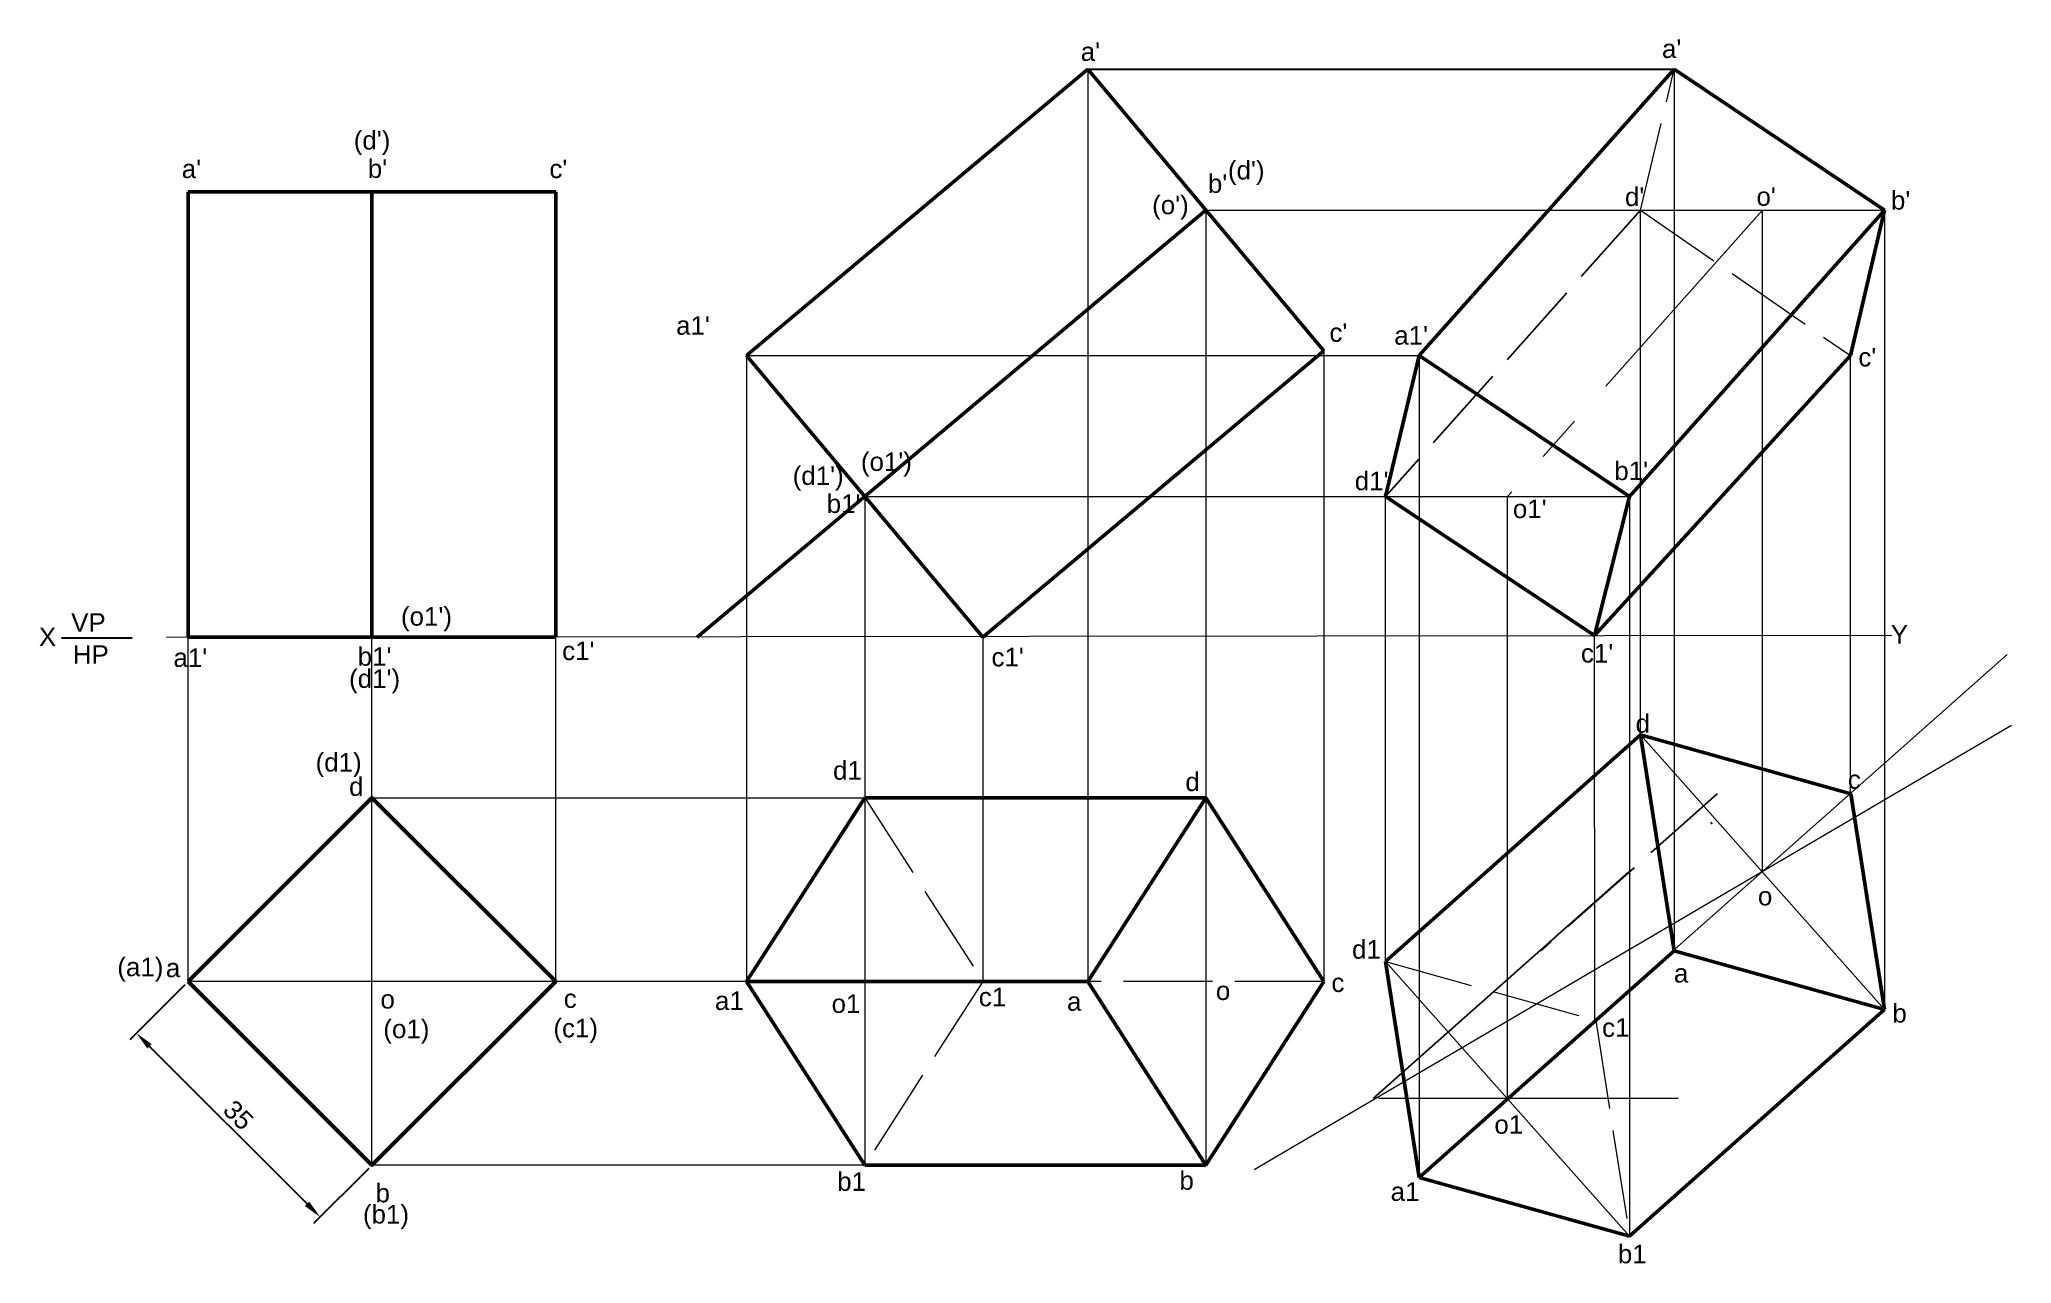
# Paper-space layout 'Layout2' of a CAD drawing. Header units: millimetres. Extents: x 8 to 273, y 7 to 172.
import ezdxf

# ---------------------------------------------------------------- set-up
doc = ezdxf.new("R2010")
doc.units = ezdxf.units.MM
doc.linetypes.add('ACAD_ISO02W100', pattern=[15, 12, -3])
doc.linetypes.add('CENTER', pattern=[50.8, 31.75, -6.35, 6.35, -6.35])
doc.styles.get("Standard").update_dxf_attribs({"font": 'arial.ttf'})
doc.dimstyles.new('ISO-25', dxfattribs={"dimtxt": 2.5, "dimasz": 2.5, "dimexe": 1.25, "dimexo": 0.625, "dimtad": 1, "dimtxsty": 'Standard', "dimcen": 2.5, "dimadec": 0, "dimazin": 0, "dimtfac": 1, "dimtmove": 0, "dimatfit": 3, "dimfxl": 1, "dimarcsym": 0})

# ---------------------------------------------------------------- blocks, each defined once
blk = doc.blocks.new('*D28')
at = {"color": 0, "lineweight": -2, "transparency": 16777216}
for p, q in [((27.21, 44.6), (19.79, 37.18)), ((43.66, 15.08), (22.45, 36.3)), ((51.96, 19.85), (44.54, 12.43))]:
    blk.add_line(p, q, dxfattribs=at)
at = {"color": 0, "lineweight": 40, "transparency": 16777216}
for points in [[(22.74, 36.59), (22.15, 36), (20.68, 38.07)], [(43.95, 15.38), (43.36, 14.79), (45.43, 13.32)]]:
    blk.add_solid(points, dxfattribs=at)
at = {"layer": 'Defpoints', "color": 0, "lineweight": 40, "transparency": 16777216}
for p in [(27.65, 45.04), (20.68, 38.07), (52.4, 20.29)]:
    blk.add_point(p, dxfattribs=at)
at = {"color": 0, "transparency": 16777216, "insert": (34.4, 27.04), "char_height": 2.5, "attachment_point": 5, "rotation": 315}
blk.add_mtext('35', dxfattribs=at)

psp = doc.layouts.new('Layout2')

# ---------------------------------------------------------------- linework, layer by layer
at = {"lineweight": 50}
for p, q in [((102.878, 129.322), (148.841, 167.889)), ((148.841, 167.889), (180.657, 129.972)), ((193.488, 129.322), (227.849, 167.889)), ((227.849, 167.889), (256.179, 148.93)), ((27.654, 91.404), (27.654, 151.404)), ((27.654, 151.404), (77.151, 151.404)), ((52.403, 151.404), (52.403, 91.404)), ((77.151, 151.404), (77.151, 91.404)), ((164.749, 148.93), (96.192, 91.404)), ((256.179, 148.93), (221.818, 110.363)), ((251.575, 129.322), (256.179, 148.93)), ((134.695, 91.404), (102.878, 129.322)), ((180.657, 129.972), (134.695, 91.404)), ((193.488, 129.322), (188.944, 110.363)), ((221.818, 110.363), (193.488, 129.322)), ((217.098, 91.611), (251.575, 129.322)), ((188.944, 110.363), (217.098, 91.611)), ((217.098, 91.611), (221.818, 110.363)), ((77.151, 91.404), (27.654, 91.404)), ((188.944, 47.723), (223.305, 78.25)), ((223.305, 78.25), (227.849, 49.182)), ((251.635, 70.313), (223.305, 78.25)), ((102.878, 45.042), (118.786, 69.79)), ((118.786, 69.79), (164.748, 69.789)), ((164.749, 69.79), (148.841, 45.042)), ((180.657, 45.042), (164.749, 69.79)), ((256.179, 41.246), (251.635, 70.313)), ((193.488, 18.655), (227.849, 49.182)), ((227.849, 49.182), (256.179, 41.246)), ((193.488, 18.655), (188.944, 47.723)), ((118.786, 20.293), (102.878, 45.042)), ((102.878, 45.042), (148.841, 45.042)), ((103.249, 45.04), (130.853, 45.04)), ((148.841, 45.042), (164.749, 20.293)), ((164.749, 20.293), (180.657, 45.042)), ((221.818, 10.719), (256.179, 41.246)), ((118.786, 20.293), (164.749, 20.293)), ((221.818, 10.719), (193.488, 18.655))]:
    psp.add_line(p, q, dxfattribs=at)
at = {"lineweight": 15}
for p, q in [((148.841, 167.889), (148.841, 45.042)), ((227.849, 167.889), (227.833, 49.285)), ((52.403, 20.293), (52.403, 151.404)), ((164.749, 148.93), (164.749, 20.293)), ((164.749, 148.93), (256.179, 148.93)), ((223.305, 78.25), (223.305, 148.93)), ((239.742, 59.748), (239.742, 148.93)), ((256.179, 148.93), (256.179, 41.246)), ((102.878, 129.322), (102.878, 45.042)), ((102.878, 129.322), (193.488, 129.322)), ((180.657, 129.972), (180.657, 45.042)), ((193.488, 129.322), (193.488, 18.655)), ((251.575, 70.33), (251.575, 129.322)), ((118.786, 110.363), (118.786, 20.293)), ((118.786, 110.363), (221.818, 110.363)), ((188.944, 47.723), (188.944, 110.363)), ((205.381, 29.221), (205.381, 110.363)), ((221.818, 110.363), (221.818, 10.719)), ((24.705, 91.401), (257.15, 91.655)), ((27.654, 45.042), (27.654, 91.404)), ((77.151, 45.042), (77.151, 91.404)), ((134.695, 91.404), (134.695, 45.042)), ((217.155, 39.82), (217.098, 91.611)), ((205.3, 29.312), (272.71, 89.063)), ((273.283, 79.497), (171.234, 19.649)), ((223.305, 78.25), (256.179, 41.246)), ((52.403, 69.79), (148.841, 69.79)), ((188.944, 47.723), (221.818, 10.719)), ((148.841, 45.042), (27.654, 45.042)), ((188.016, 29.312), (228.381, 29.312)), ((164.749, 20.293), (52.403, 20.293))]:
    psp.add_line(p, q, dxfattribs=at)
for p, q in [((148.841, 167.889), (227.849, 167.889)), ((20.1, 91.265), (10.6, 91.265)), ((119.158, 69.789), (146.761, 69.789)), ((187.311, 29.312), (221.705, 59.798)), ((119.158, 20.292), (146.759, 20.292))]:
    psp.add_line(p, q)
at = {"linetype": 'ACAD_ISO02W100', "lineweight": 15}
for p, q in [((223.305, 148.93), (227.849, 167.889)), ((223.305, 148.93), (251.575, 129.322)), ((118.786, 69.79), (134.695, 45.042)), ((188.944, 47.723), (217.274, 39.787)), ((134.695, 45.042), (118.786, 20.293)), ((180.657, 45.042), (148.841, 45.042)), ((217.274, 39.787), (221.818, 10.719))]:
    psp.add_line(p, q, dxfattribs=at)
at = {"linetype": 'ACAD_ISO02W100'}
for p, q in [((223.305, 148.93), (188.944, 110.363)), ((233.646, 70.313), (209.86, 49.182))]:
    psp.add_line(p, q, dxfattribs=at)
at = {"linetype": 'CENTER', "lineweight": 15}
psp.add_line((239.742, 148.93), (205.381, 110.363), dxfattribs=at)
at = {"lineweight": 50}
psp.add_lwpolyline([(27.654, 45.042), (52.403, 69.79), (77.151, 45.042), (52.403, 20.293)], close=True, dxfattribs=at)
psp.add_point((232.85, 66.335))

# ---------------------------------------------------------------- texts
at = {"char_height": 2.5, "attachment_point": 1}
for s, width, insert in [("a'", 6.10717, (147.884, 171.517)), ("a'", 3.49445, (226.189, 171.907)), ("(d')", 7.63458, (49.948, 159.587)), ("a'", 5.32138, (26.775, 155.731)), ("b'", 5.13599, (51.842, 155.753)), ("c'", 2.91502, (76.306, 155.73)), ("(d')", 2.17162, (167.715, 155.559)), ("b'", 1.64338, (165.015, 153.741)), ("d'", 4.84066, (221.198, 151.97)), ("o'", 2.64751, (238.915, 152.008)), ("b'", 2.85117, (257.034, 151.49)), ("(o')", 4.36767, (157.502, 150.867)), ("a1'", 6.83421, (93.37, 134.639)), ("c'", 2.3477, (181.39, 133.685)), ("a1'", 2.85074, (190.12, 133.306)), ("c'", 2.04029, (252.642, 130.368)), ("(d1')", 2.58073, (109.075, 114.409)), ("(o1')", 3.34405, (118.271, 116.297)), ("b1'", 4.38243, (219.765, 115.054)), ("d1'", 4.33311, (184.801, 113.7)), ("b1'", 3.13979, (113.665, 110.631)), ("o1'", 3.76126, (206.099, 109.944)), ('VP', 5.22642, (11.881, 94.631)), ("(o1')", 6.80994, (56.309, 95.457)), ('Y', 4.48406, (257.013, 93.046)), ('X', 3.56723, (7.529, 92.701)), ("c1'", 4.79224, (78.025, 90.821)), ("c1'", 3.53259, (215.273, 90.492)), ('HP', 5.55825, (12.1, 90.322)), ("a1'", 5.80304, (25.657, 89.902)), ("b1'", 2.80924, (50.487, 90.06)), ("c1'", 2.4326, (135.862, 89.971)), ("(d1')", 3.74566, (49.322, 87.073)), ('d', 2.55587, (222.63, 81.036)), ('(d1)', 4.05359, (44.806, 75.811)), ('d1', 4.27078, (114.516, 74.709)), ('d', 4.85574, (49.316, 72.533)), ('d', 3.56677, (161.979, 73.182)), ('c', 2.36183, (251.23, 73.483)), ('o', 1.18552, (239.114, 57.782)), ('d1', 3.28231, (184.431, 50.608)), ('(a1)', 3.7982, (18.097, 48.247)), ('a', 4.30091, (24.637, 48.116)), ('c', 2.23067, (181.659, 46.123)), ('a', 2.44655, (227.799, 47.395)), ('o', 2.44249, (53.545, 43.891)), ('c', 1.84325, (78.239, 43.976)), ('a1', 3.37397, (98.608, 43.693)), ('o1', 2.79558, (114.321, 43.308)), ('c1', 5.04258, (134.15, 44.194)), ('a', 2.89198, (146.037, 43.596)), ('o', 4.53077, (166.088, 45.042)), ('(o1)', 3.16414, (53.934, 39.897)), ('(c1)', 4.1892, (76.843, 40.013)), ('c1', 4.29171, (218.119, 40.084)), ('b', 3.513, (257.227, 42.004)), ('o1', 2.65, (203.607, 27.029)), ('b1', 1.75832, (115.08, 19.338)), ('b', 3.35589, (161.182, 19.481)), ('b', 3.21688, (52.886, 17.792)), ('a1', 2.9228, (189.637, 17.983)), ('(b1)', 3.66367, (51.188, 14.935)), ('b1', 3.92743, (220.241, 9.581))]:
    psp.add_mtext_dynamic_manual_height_columns(s, width=width, gutter_width=12.5, heights=[0], dxfattribs=dict(at, insert=insert))

# ---------------------------------------------------------------- dimensions: what is measured, and where the dimension line sits
dim = psp.add_aligned_dim(p1=(52.403, 20.293), p2=(27.654, 45.042), distance=9.865, dimstyle='ISO-25')
dim.commit()
dim.dimension.update_dxf_attribs({"geometry": '*D28', "text_midpoint": (34.398, 27.037)})

doc.saveas('drawing.dxf')
